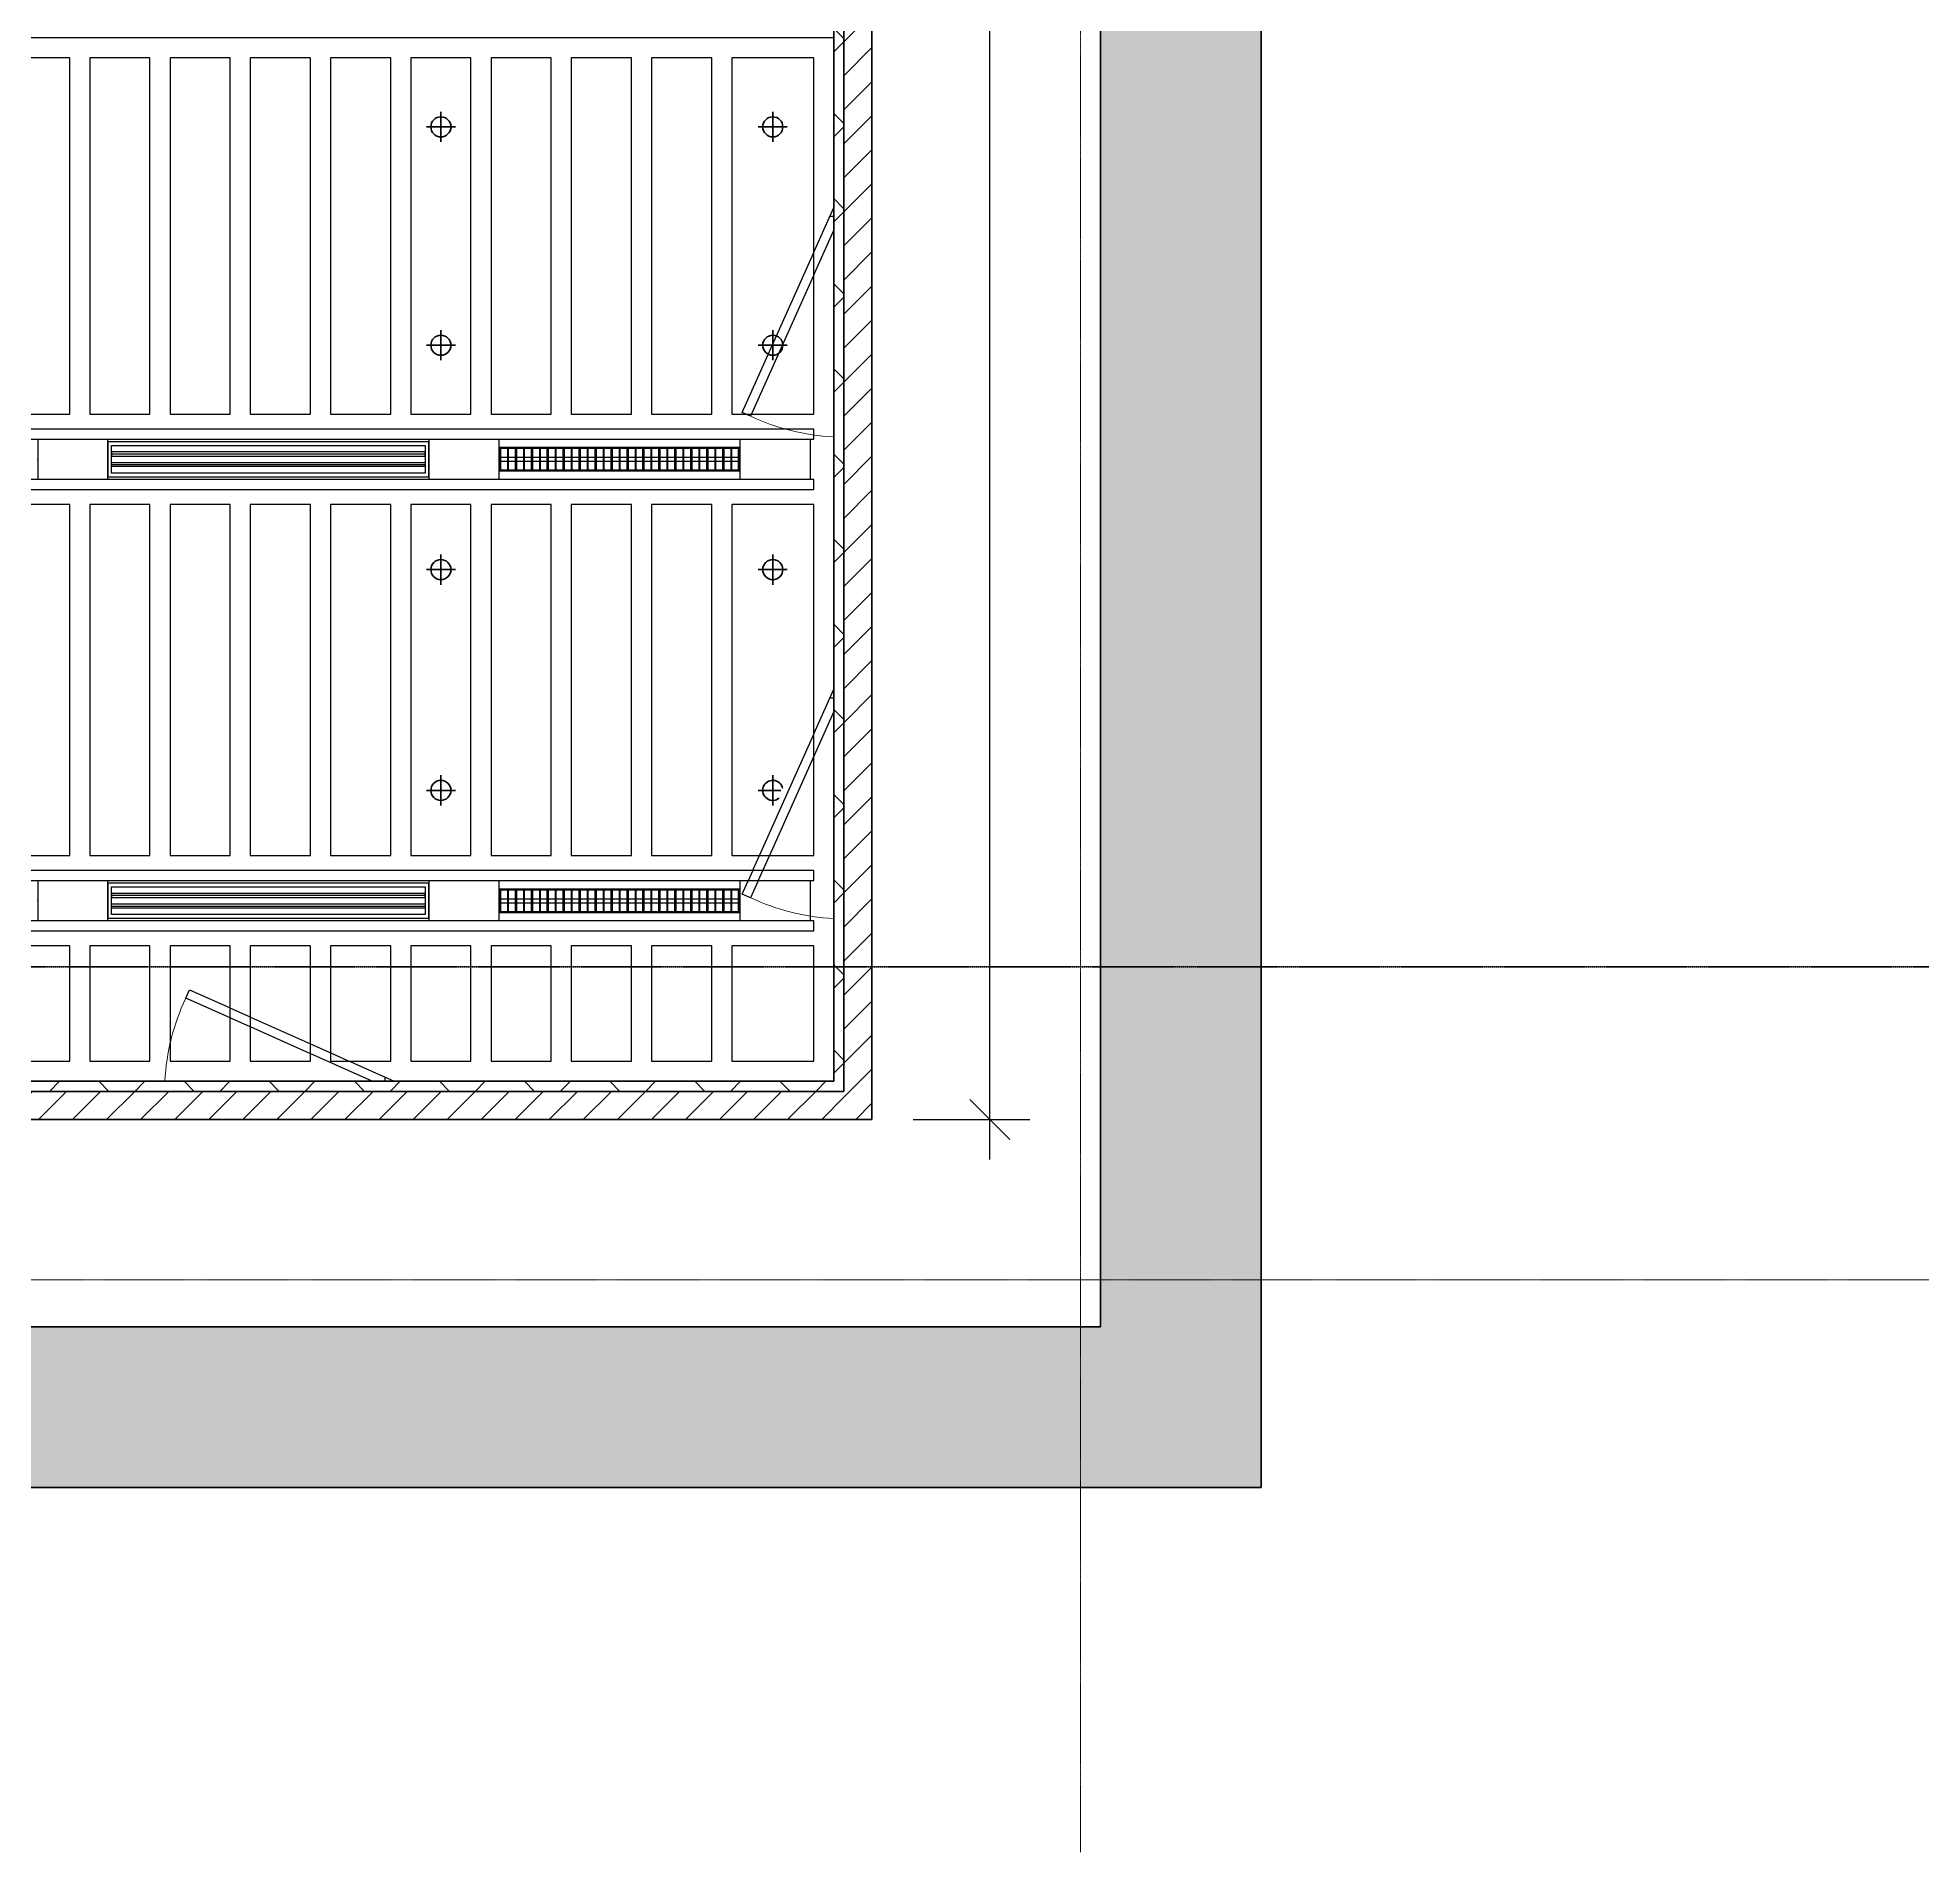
# Model space of a CAD drawing. Header units: millimetres. Extents: x -678720 to -601931, y -306 to 39239.
# Drawn here: x -629815 to -620422, y 727 to 9770 of the extents above; entities that cross this region are included whole.
import ezdxf
from ezdxf.enums import TextEntityAlignment as Align
from ezdxf.xclip import XClip

# ---------------------------------------------------------------- set-up
doc = ezdxf.new("R2010")
doc.units = ezdxf.units.MM
doc.header["$XCLIPFRAME"] = 0
doc.linetypes.add('DPA_Grid _ Level 100', pattern=[10, 5.5, -1.6, 1.3, -1.6])
for name, color, linetype in [('000 - WIPEOUT', 250, 'Continuous'), ('001 - ASCESSORIES', 251, 'Continuous'), ('A04_TUBE SERIES', 2, 'Continuous'), ('A11_ALU.SOLID SHEET', 2, 'Continuous')]:
    doc.layers.add(name, color=color, linetype=linetype)
for name, color, linetype, lineweight in [('008 - LIGHTING', 1, 'Continuous', 9), ('A-ANNO-DIMS', 1, 'Continuous', 9), ('A-DETL-GENF', 2, 'Continuous', 35), ('A-DOOR', 3, 'Continuous', 25), ('A-DOOR-E', 2, 'Continuous', 25), ('A-DOOR-OPNG', 2, 'Continuous', 9), ('A-WALL', 5, 'Continuous', 35), ('A-WALL-FNSH', 2, 'Continuous', 35), ('A-WALL-PATT', 1, 'Continuous', 35), ('E-LITE-EQPM', 2, 'Continuous', 35), ('G-ANNO-SECL', 3, 'Continuous', 9), ('S-GRID', 251, 'Continuous', 9), ('WALL-E', 2, 'Continuous', 35)]:
    doc.layers.add(name, color=color, linetype=linetype, lineweight=lineweight)
doc.styles.add('Arial_2', font='arial.ttf', dxfattribs={"height": 300})
doc.dimstyles.new('DPA-DIM-3_0_T-T_1', dxfattribs={"dimscale": 304.8, "dimtxt": 306.07782, "dimasz": 0.656168, "dimexe": 0.656168, "dimexo": 0.0625, "dimgap": 0.164042, "dimtad": 1, "dimdec": 0, "dimzin": 0, "dimdsep": 46, "dimtxsty": 'Arial_2', "dimblk1": 'OBLIQUE', "dimblk2": 'OBLIQUE', "dimsah": 1, "dimcen": 0.09, "dimdle": 0.656168, "dimadec": 8, "dimazin": 0, "dimtfac": 1, "dimtdec": 4, "dimtix": 1, "dimtmove": 0, "dimatfit": 3, "dimfxl": 1.312336, "dimfxlon": 1, "dimtvp": 1, "dimtolj": 1, "dimtzin": 0, "dimarcsym": 2})
pattern_1 = [(50, (0, 0), (728.7365, -63.7558), [76.2, -838.2]), (355, (0, 0), (-140.9716, 764.2276), [60.96, -670.56]), (100.451, (60.7, -5.3), (587.77, 700.46675), [64.76, -712.36]), (46.184, (0, 203.2), (1084.3162, -168.171), [114.3, -1257.3]), (96.636, (90.4, 189.2), (949.6099, 989.7098), [97.14, -1068.54]), (351.184, (0, 203.2), (949.6206, 989.7012), [91.44, -1005.84]), (21, (101.6, 152.4), (606.45787, -409.06057), [76.2, -838.2]), (326, (101.6, 152.4), (247.2083, 736.7529), [60.96, -670.56]), (71.451, (152.14, 118.3), (853.66825, 327.6855), [64.76, -712.36]), (37.5, (0, 0), (12.35469, 338.22012), [33.528, -628.904, 33.528, -647.192, -673.1]), (37.5, (0, 0), (12.35469, 338.22012), [-1343.152, 33.528, -639.572]), (7.5, (0, 0), (267.27887, 400.72213), [33.528, -354.584, 33.528, -613.664, -256.54]), (7.5, (0, 0), (267.27887, 400.72213), [-1035.304, 33.528, -223.012]), (327.5, (-226.57, 0), (542.36333, -22.91534), [33.528, -220.472, 33.528, -758.952, -1051.56]), (327.5, (-226.57, 0), (542.36333, -22.91534), [-1046.48, 33.528, -1018.032]), (317.5, (-328.17, 0), (592.51696, 101.7071), [33.528, -296.672, 33.528, -492.76, -746.76]), (317.5, (-328.17, 0), (592.51696, 101.7071), [-856.488, 33.528, -713.232])]
pattern_2 = [(45, (0, 0), (-84.852814, 84.852814), [])]
pattern_3 = [(45, (0, 0), (-212.13203, 212.13203), []), (135, (0, 0), (-212.13203, -212.13203), [])]

# ---------------------------------------------------------------- blocks, each defined once
blk = doc.blocks.new('DPA_AC-SG-PI - A1_1200x1300 mm-9434749-4234-01 ENLARGED MULTI-PURPOSE LEVEL - REFLECTED CEILING PLAN - SHEET 5')
at = {"layer": 'A-DOOR'}
blk.add_line((-500, -25), (-500, -45), dxfattribs=at)
at = {"layer": 'A-DOOR-E'}
for p, q in [((476.5, -480.9), (-544, -25)), ((-433.7, -25), (494.9, -439.9)), ((494.9, -439.9), (476.5, -480.9))]:
    blk.add_line(p, q, dxfattribs=at)
at = {"layer": 'A-DOOR-OPNG'}
blk.add_arc((-500, 30.2), 1100, 334.74419, 357.11904, dxfattribs=at)
blk = doc.blocks.new('LGF_DL_SAA_LowPower_DL1a - LGF_DL_SAA_LowPower_DL1a-8832329-4130-01 MULTI-PURPOSE LEVEL - REFLECTED CEILING PLAN')
at = {"layer": 'A-DETL-GENF'}
for p, q in [((72.5, 0), (-72.5, 0)), ((0, 75), (0, -75))]:
    blk.add_line(p, q, dxfattribs=at)
blk.add_circle((0, 0), 50, dxfattribs=at)
blk = doc.blocks.new('LGF_DL_SAA_LowPower_DL1a - LGF_DL_SAA_LowPower_DL1a-V69-4130-01 MULTI-PURPOSE LEVEL - REFLECTED CEILING PLAN')
at = {"layer": 'A-DETL-GENF'}
for p, q in [((40.8, 0), (-72.5, 0)), ((0, 75), (0, -75))]:
    blk.add_line(p, q, dxfattribs=at)
blk.add_arc((0, 0), 50, 49.56625, 348.18181, dxfattribs=at)
blk = doc.blocks.new('C-1-PP19-AR-4130-01-B_20250829-225100_EXLIGHT')
at = {"layer": 'E-LITE-EQPM', "extrusion": (0, 0, -1), "rotation": 180}
for name, p in [('LGF_DL_SAA_LowPower_DL1a - LGF_DL_SAA_LowPower_DL1a-8832329-4130-01 MULTI-PURPOSE LEVEL - REFLECTED CEILING PLAN', (-116877, 5746.7)), ('LGF_DL_SAA_LowPower_DL1a - LGF_DL_SAA_LowPower_DL1a-8832329-4130-01 MULTI-PURPOSE LEVEL - REFLECTED CEILING PLAN', (-118531, 5746.7)), ('LGF_DL_SAA_LowPower_DL1a - LGF_DL_SAA_LowPower_DL1a-8832329-4130-01 MULTI-PURPOSE LEVEL - REFLECTED CEILING PLAN', (-116877, 4658.3)), ('LGF_DL_SAA_LowPower_DL1a - LGF_DL_SAA_LowPower_DL1a-8832329-4130-01 MULTI-PURPOSE LEVEL - REFLECTED CEILING PLAN', (-118531, 4658.3)), ('LGF_DL_SAA_LowPower_DL1a - LGF_DL_SAA_LowPower_DL1a-8832329-4130-01 MULTI-PURPOSE LEVEL - REFLECTED CEILING PLAN', (-116877, 3540)), ('LGF_DL_SAA_LowPower_DL1a - LGF_DL_SAA_LowPower_DL1a-8832329-4130-01 MULTI-PURPOSE LEVEL - REFLECTED CEILING PLAN', (-118531, 3540)), ('LGF_DL_SAA_LowPower_DL1a - LGF_DL_SAA_LowPower_DL1a-8832329-4130-01 MULTI-PURPOSE LEVEL - REFLECTED CEILING PLAN', (-116877, 2440)), ('LGF_DL_SAA_LowPower_DL1a - LGF_DL_SAA_LowPower_DL1a-V69-4130-01 MULTI-PURPOSE LEVEL - REFLECTED CEILING PLAN', (-118531, 2440))]:
    blk.add_blockref(name, p, dxfattribs=at)
blk = doc.blocks.new('*U697')
at = {"layer": '001 - ASCESSORIES', "color": 0, "linetype": 'ByBlock'}
blk.add_lwpolyline([(800, 87.5), (-800, 87.5), (-800, -87.5), (800, -87.5)], close=True, dxfattribs=at)
at = {"layer": '001 - ASCESSORIES', "linetype": 'ByBlock'}
for points in [[(-781.5, 69), (781.5, 69), (781.5, -69), (-781.5, -69)], [(781.5, 36.3), (-781.5, 36.3), (-781.5, 16.3), (781.5, 16.3)], [(-781.5, -16.3), (781.5, -16.3), (781.5, -36.3), (-781.5, -36.3)]]:
    blk.add_lwpolyline(points, close=True, dxfattribs=at)
for points in [[(781.5, 26.3), (-781.5, 26.3)], [(-781.5, -26.3), (781.5, -26.3)]]:
    blk.add_lwpolyline(points, dxfattribs=at)
blk = doc.blocks.new('*U705')
blk.add_wipeout([(-25, 0), (25, 0), (25, 12916), (-25, 12916)]).dxf.layer = '000 - WIPEOUT'
at = {"layer": 'A04_TUBE SERIES', "color": 0}
blk.add_lwpolyline([(-25, 0), (25, 0), (25, 12916), (-25, 12916)], close=True, dxfattribs=at)
at = {"layer": 'Defpoints', "color": 250, "flags": 1}
blk.add_attdef('EXTR.OVL-LENGTH_', (-33.1, -9), '', height=5, dxfattribs=at)
blk = doc.blocks.new('*U715')
blk.add_point((0, 0))
at = {"layer": 'Defpoints', "color": 250}
blk.add_text('AL.SHEET-HAT-TYPE-C', height=7, rotation=270, dxfattribs=at).set_placement((15, 0), align=Align.BOTTOM_CENTER)
blk.add_wipeout([(0, -100), (352, -100), (352, 100), (0, 100)]).dxf.layer = '000 - WIPEOUT'
at = {"layer": 'A11_ALU.SOLID SHEET', "color": 0}
blk.add_lwpolyline([(0, -100), (352, -100), (352, 100), (0, 100)], close=True, dxfattribs=at)
blk = doc.blocks.new('*U695')
at = {"color": 1}
blk.add_wipeout([(600, -60), (-600, -60), (-600, 60), (600, 60)], dxfattribs=at).dxf.layer = '000 - WIPEOUT'
at = {"layer": '001 - ASCESSORIES', "color": 0}
blk.add_lwpolyline([(600, -60), (-600, -60), (-600, 60), (600, 60)], close=True, dxfattribs=at)
at = {"layer": '001 - ASCESSORIES'}
for points in [[(-593.5, -55), (-598.5, -55), (-598.5, 55), (-593.5, 55)], [(595, -55), (-595, -55), (-595, 55), (595, 55)], [(-558.8, -55), (-553.8, -55), (-553.8, 55), (-558.8, 55)], [(-514, -55), (-519, -55), (-519, 55), (-514, 55)], [(-479.3, -55), (-474.3, -55), (-474.3, 55), (-479.3, 55)], [(-434.6, -55), (-439.6, -55), (-439.6, 55), (-434.6, 55)], [(-399.8, -55), (-394.8, -55), (-394.8, 55), (-399.8, 55)], [(-355.1, -55), (-360.1, -55), (-360.1, 55), (-355.1, 55)], [(-320.4, -55), (-315.4, -55), (-315.4, 55), (-320.4, 55)], [(-275.6, -55), (-280.6, -55), (-280.6, 55), (-275.6, 55)], [(-240.9, -55), (-235.9, -55), (-235.9, 55), (-240.9, 55)], [(-196.2, -55), (-201.2, -55), (-201.2, 55), (-196.2, 55)], [(-161.4, -55), (-156.4, -55), (-156.4, 55), (-161.4, 55)], [(-116.7, -55), (-121.7, -55), (-121.7, 55), (-116.7, 55)], [(-82, -55), (-77, -55), (-77, 55), (-82, 55)], [(-37.2, -55), (-42.2, -55), (-42.2, 55), (-37.2, 55)], [(-2.5, -55), (2.5, -55), (2.5, 55), (-2.5, 55)], [(42.2, -55), (37.2, -55), (37.2, 55), (42.2, 55)], [(77, -55), (82, -55), (82, 55), (77, 55)], [(121.7, -55), (116.7, -55), (116.7, 55), (121.7, 55)], [(156.4, -55), (161.4, -55), (161.4, 55), (156.4, 55)], [(201.2, -55), (196.2, -55), (196.2, 55), (201.2, 55)], [(235.9, -55), (240.9, -55), (240.9, 55), (235.9, 55)], [(280.6, -55), (275.6, -55), (275.6, 55), (280.6, 55)], [(315.4, -55), (320.4, -55), (320.4, 55), (315.4, 55)], [(360.1, -55), (355.1, -55), (355.1, 55), (360.1, 55)], [(394.8, -55), (399.8, -55), (399.8, 55), (394.8, 55)], [(439.6, -55), (434.6, -55), (434.6, 55), (439.6, 55)], [(474.3, -55), (479.3, -55), (479.3, 55), (474.3, 55)], [(519, -55), (514, -55), (514, 55), (519, 55)], [(553.8, -55), (558.8, -55), (558.8, 55), (553.8, 55)], [(598.5, -55), (593.5, -55), (593.5, 55), (598.5, 55)]]:
    blk.add_lwpolyline(points, close=True, dxfattribs=at)
for points in [[(-593.5, 10), (-558.8, 10)], [(-553.8, 10), (-519, 10)], [(-514, 10), (-479.3, 10)], [(-474.3, 10), (-439.6, 10)], [(-434.6, 10), (-399.8, 10)], [(-394.8, 10), (-360.1, 10)], [(-355.1, 10), (-320.4, 10)], [(-315.4, 10), (-280.6, 10)], [(-275.6, 10), (-240.9, 10)], [(-235.9, 10), (-201.2, 10)], [(-196.2, 10), (-161.4, 10)], [(-156.4, 10), (-121.7, 10)], [(-116.7, 10), (-82, 10)], [(-77, 10), (-42.2, 10)], [(-37.2, 10), (-2.5, 10)], [(2.5, 10), (37.2, 10)], [(42.2, 10), (77, 10)], [(82, 10), (116.7, 10)], [(121.7, 10), (156.4, 10)], [(161.4, 10), (196.2, 10)], [(201.2, 10), (235.9, 10)], [(240.9, 10), (275.6, 10)], [(280.6, 10), (315.4, 10)], [(320.4, 10), (355.1, 10)], [(360.1, 10), (394.8, 10)], [(399.8, 10), (434.6, 10)], [(439.6, 10), (474.3, 10)], [(479.3, 10), (514, 10)], [(519, 10), (553.8, 10)], [(558.8, 10), (593.5, 10)], [(-593.5, -10), (-558.8, -10)], [(-553.8, -10), (-519, -10)], [(-514, -10), (-479.3, -10)], [(-474.3, -10), (-439.6, -10)], [(-434.6, -10), (-399.8, -10)], [(-394.8, -10), (-360.1, -10)], [(-355.1, -10), (-320.4, -10)], [(-315.4, -10), (-280.6, -10)], [(-275.6, -10), (-240.9, -10)], [(-235.9, -10), (-201.2, -10)], [(-196.2, -10), (-161.4, -10)], [(-156.4, -10), (-121.7, -10)], [(-116.7, -10), (-82, -10)], [(-77, -10), (-42.2, -10)], [(-37.2, -10), (-2.5, -10)], [(2.5, -10), (37.2, -10)], [(42.2, -10), (77, -10)], [(82, -10), (116.7, -10)], [(121.7, -10), (156.4, -10)], [(161.4, -10), (196.2, -10)], [(201.2, -10), (235.9, -10)], [(240.9, -10), (275.6, -10)], [(280.6, -10), (315.4, -10)], [(320.4, -10), (355.1, -10)], [(360.1, -10), (394.8, -10)], [(399.8, -10), (434.6, -10)], [(439.6, -10), (474.3, -10)], [(479.3, -10), (514, -10)], [(519, -10), (553.8, -10)], [(558.8, -10), (593.5, -10)]]:
    blk.add_lwpolyline(points, dxfattribs=at)
blk = doc.blocks.new('*U696')
blk.add_point((0, 0))
at = {"layer": 'Defpoints', "color": 250}
blk.add_text('AL.SHEET-HAT-TYPE-C', height=7, rotation=270, dxfattribs=at).set_placement((15, 0), align=Align.BOTTOM_CENTER)
blk.add_wipeout([(0, -100), (350, -100), (350, 100), (0, 100)]).dxf.layer = '000 - WIPEOUT'
at = {"layer": 'A11_ALU.SOLID SHEET', "color": 0}
blk.add_lwpolyline([(0, -100), (350, -100), (350, 100), (0, 100)], close=True, dxfattribs=at)
blk = doc.blocks.new('*U717')
blk.add_wipeout([(-25, 0), (25, 0), (25, 12916), (-25, 12916)]).dxf.layer = '000 - WIPEOUT'
at = {"layer": 'A04_TUBE SERIES', "color": 0}
blk.add_lwpolyline([(-25, 0), (25, 0), (25, 12916), (-25, 12916)], close=True, dxfattribs=at)
at = {"layer": 'Defpoints', "color": 250, "flags": 1}
blk.add_attdef('EXTR.OVL-LENGTH_', (-33.1, -9), '', height=5, dxfattribs=at)
blk = doc.blocks.new('*U836')
at = {"color": 3}
for points in [[(-875, 5950), (875, 5950), (875, 5650), (-875, 5650)], [(-875, 5550), (875, 5550), (875, 5250), (-875, 5250)], [(-875, 5150), (875, 5150), (875, 4850), (-875, 4850)], [(-875, 4750), (875, 4750), (875, 4450), (-875, 4450)], [(-875, 4350), (875, 4350), (875, 4050), (-875, 4050)], [(-875, 3950), (875, 3950), (875, 3650), (-875, 3650)], [(-875, 3550), (875, 3550), (875, 3250), (-875, 3250)], [(-875, 3150), (875, 3150), (875, 2850), (-875, 2850)], [(-875, 2750), (875, 2750), (875, 2450), (-875, 2450)], [(-875, 2350), (875, 2350), (875, 2050), (-875, 2050)], [(-875, 1950), (875, 1950), (875, 1650), (-875, 1650)], [(-875, 1550), (875, 1550), (875, 1250), (-875, 1250)], [(-875, 1150), (875, 1150), (875, 850), (-875, 850)], [(-875, 750), (875, 750), (875, 450), (-875, 450)], [(-875, 350), (875, 350), (875, 50), (-875, 50)], [(-875, -50), (875, -50), (875, -350), (-875, -350)], [(-875, -450), (875, -450), (875, -750), (-875, -750)], [(-875, -850), (875, -850), (875, -1150), (-875, -1150)], [(-875, -1250), (875, -1250), (875, -1550), (-875, -1550)], [(-875, -1650), (875, -1650), (875, -1950), (-875, -1950)], [(-875, -2050), (875, -2050), (875, -2350), (-875, -2350)], [(-875, -2450), (875, -2450), (875, -2750), (-875, -2750)], [(-875, -2850), (875, -2850), (875, -3150), (-875, -3150)], [(-875, -3250), (875, -3250), (875, -3550), (-875, -3550)], [(-875, -3650), (875, -3650), (875, -3950), (-875, -3950)], [(-875, -4050), (875, -4050), (875, -4350), (-875, -4350)], [(-875, -4450), (875, -4450), (875, -4750), (-875, -4750)], [(-875, -4850), (875, -4850), (875, -5150), (-875, -5150)], [(-875, -5250), (875, -5250), (875, -5550), (-875, -5550)], [(-875, -5650), (875, -5650), (875, -5950), (-875, -5950)]]:
    blk.add_wipeout(points, dxfattribs=at).dxf.layer = '000 - WIPEOUT'
at = {"layer": 'A11_ALU.SOLID SHEET', "color": 0, "linetype": 'ByBlock'}
for points in [[(-875, 5650), (875, 5650), (875, 5950), (-875, 5950)], [(-875, 5250), (875, 5250), (875, 5550), (-875, 5550)], [(-875, 4850), (875, 4850), (875, 5150), (-875, 5150)], [(-875, 4450), (875, 4450), (875, 4750), (-875, 4750)], [(-875, 4050), (875, 4050), (875, 4350), (-875, 4350)], [(-875, 3650), (875, 3650), (875, 3950), (-875, 3950)], [(-875, 3250), (875, 3250), (875, 3550), (-875, 3550)], [(-875, 2850), (875, 2850), (875, 3150), (-875, 3150)], [(-875, 2450), (875, 2450), (875, 2750), (-875, 2750)], [(-875, 2050), (875, 2050), (875, 2350), (-875, 2350)], [(-875, 1650), (875, 1650), (875, 1950), (-875, 1950)], [(-875, 1250), (875, 1250), (875, 1550), (-875, 1550)], [(-875, 850), (875, 850), (875, 1150), (-875, 1150)], [(-875, 450), (875, 450), (875, 750), (-875, 750)], [(-875, 50), (875, 50), (875, 350), (-875, 350)], [(-875, -350), (875, -350), (875, -50), (-875, -50)], [(-875, -750), (875, -750), (875, -450), (-875, -450)], [(-875, -1150), (875, -1150), (875, -850), (-875, -850)], [(-875, -1550), (875, -1550), (875, -1250), (-875, -1250)], [(-875, -1950), (875, -1950), (875, -1650), (-875, -1650)], [(-875, -2350), (875, -2350), (875, -2050), (-875, -2050)], [(-875, -2750), (875, -2750), (875, -2450), (-875, -2450)], [(-875, -3150), (875, -3150), (875, -2850), (-875, -2850)], [(-875, -3550), (875, -3550), (875, -3250), (-875, -3250)], [(-875, -3950), (875, -3950), (875, -3650), (-875, -3650)], [(-875, -4350), (875, -4350), (875, -4050), (-875, -4050)], [(-875, -4750), (875, -4750), (875, -4450), (-875, -4450)], [(-875, -5150), (875, -5150), (875, -4850), (-875, -4850)], [(-875, -5550), (875, -5550), (875, -5250), (-875, -5250)], [(-875, -5950), (875, -5950), (875, -5650), (-875, -5650)]]:
    blk.add_lwpolyline(points, close=True, dxfattribs=at)
blk = doc.blocks.new('*U837')
at = {"color": 3}
for points in [[(-887.5, 2750), (887.5, 2750), (887.5, 2450), (-887.5, 2450)], [(-887.5, 2350), (887.5, 2350), (887.5, 2050), (-887.5, 2050)], [(-887.5, 1950), (887.5, 1950), (887.5, 1650), (-887.5, 1650)], [(-887.5, 1550), (887.5, 1550), (887.5, 1250), (-887.5, 1250)], [(-887.5, 1150), (887.5, 1150), (887.5, 850), (-887.5, 850)], [(-887.5, 750), (887.5, 750), (887.5, 450), (-887.5, 450)], [(-887.5, 350), (887.5, 350), (887.5, 50), (-887.5, 50)], [(-887.5, -50), (887.5, -50), (887.5, -350), (-887.5, -350)], [(-887.5, -450), (887.5, -450), (887.5, -750), (-887.5, -750)], [(-887.5, -850), (887.5, -850), (887.5, -1150), (-887.5, -1150)], [(-887.5, -1250), (887.5, -1250), (887.5, -1550), (-887.5, -1550)], [(-887.5, -1650), (887.5, -1650), (887.5, -1950), (-887.5, -1950)], [(-887.5, -2050), (887.5, -2050), (887.5, -2350), (-887.5, -2350)], [(-887.5, -2450), (887.5, -2450), (887.5, -2750), (-887.5, -2750)]]:
    blk.add_wipeout(points, dxfattribs=at).dxf.layer = '000 - WIPEOUT'
at = {"layer": 'A11_ALU.SOLID SHEET', "color": 0, "linetype": 'ByBlock'}
for points in [[(-887.5, 2450), (887.5, 2450), (887.5, 2750), (-887.5, 2750)], [(-887.5, 2050), (887.5, 2050), (887.5, 2350), (-887.5, 2350)], [(-887.5, 1650), (887.5, 1650), (887.5, 1950), (-887.5, 1950)], [(-887.5, 1250), (887.5, 1250), (887.5, 1550), (-887.5, 1550)], [(-887.5, 850), (887.5, 850), (887.5, 1150), (-887.5, 1150)], [(-887.5, 450), (887.5, 450), (887.5, 750), (-887.5, 750)], [(-887.5, 50), (887.5, 50), (887.5, 350), (-887.5, 350)], [(-887.5, -350), (887.5, -350), (887.5, -50), (-887.5, -50)], [(-887.5, -750), (887.5, -750), (887.5, -450), (-887.5, -450)], [(-887.5, -1150), (887.5, -1150), (887.5, -850), (-887.5, -850)], [(-887.5, -1550), (887.5, -1550), (887.5, -1250), (-887.5, -1250)], [(-887.5, -1950), (887.5, -1950), (887.5, -1650), (-887.5, -1650)], [(-887.5, -2350), (887.5, -2350), (887.5, -2050), (-887.5, -2050)], [(-887.5, -2750), (887.5, -2750), (887.5, -2450), (-887.5, -2450)]]:
    blk.add_lwpolyline(points, close=True, dxfattribs=at)
blk = doc.blocks.new('*U838')
at = {"color": 3}
for points in [[(-287.5, 5950), (287.5, 5950), (287.5, 5650), (-287.5, 5650)], [(-287.5, 5550), (287.5, 5550), (287.5, 5250), (-287.5, 5250)], [(-287.5, 5150), (287.5, 5150), (287.5, 4850), (-287.5, 4850)], [(-287.5, 4750), (287.5, 4750), (287.5, 4450), (-287.5, 4450)], [(-287.5, 4350), (287.5, 4350), (287.5, 4050), (-287.5, 4050)], [(-287.5, 3950), (287.5, 3950), (287.5, 3650), (-287.5, 3650)], [(-287.5, 3550), (287.5, 3550), (287.5, 3250), (-287.5, 3250)], [(-287.5, 3150), (287.5, 3150), (287.5, 2850), (-287.5, 2850)], [(-287.5, 2750), (287.5, 2750), (287.5, 2450), (-287.5, 2450)], [(-287.5, 2350), (287.5, 2350), (287.5, 2050), (-287.5, 2050)], [(-287.5, 1950), (287.5, 1950), (287.5, 1650), (-287.5, 1650)], [(-287.5, 1550), (287.5, 1550), (287.5, 1250), (-287.5, 1250)], [(-287.5, 1150), (287.5, 1150), (287.5, 850), (-287.5, 850)], [(-287.5, 750), (287.5, 750), (287.5, 450), (-287.5, 450)], [(-287.5, 350), (287.5, 350), (287.5, 50), (-287.5, 50)], [(-287.5, -50), (287.5, -50), (287.5, -350), (-287.5, -350)], [(-287.5, -450), (287.5, -450), (287.5, -750), (-287.5, -750)], [(-287.5, -850), (287.5, -850), (287.5, -1150), (-287.5, -1150)], [(-287.5, -1250), (287.5, -1250), (287.5, -1550), (-287.5, -1550)], [(-287.5, -1650), (287.5, -1650), (287.5, -1950), (-287.5, -1950)], [(-287.5, -2050), (287.5, -2050), (287.5, -2350), (-287.5, -2350)], [(-287.5, -2450), (287.5, -2450), (287.5, -2750), (-287.5, -2750)], [(-287.5, -2850), (287.5, -2850), (287.5, -3150), (-287.5, -3150)], [(-287.5, -3250), (287.5, -3250), (287.5, -3550), (-287.5, -3550)], [(-287.5, -3650), (287.5, -3650), (287.5, -3950), (-287.5, -3950)], [(-287.5, -4050), (287.5, -4050), (287.5, -4350), (-287.5, -4350)], [(-287.5, -4450), (287.5, -4450), (287.5, -4750), (-287.5, -4750)], [(-287.5, -4850), (287.5, -4850), (287.5, -5150), (-287.5, -5150)], [(-287.5, -5250), (287.5, -5250), (287.5, -5550), (-287.5, -5550)], [(-287.5, -5650), (287.5, -5650), (287.5, -5950), (-287.5, -5950)]]:
    blk.add_wipeout(points, dxfattribs=at).dxf.layer = '000 - WIPEOUT'
at = {"layer": 'A11_ALU.SOLID SHEET', "color": 0, "linetype": 'ByBlock'}
for points in [[(-287.5, 5650), (287.5, 5650), (287.5, 5950), (-287.5, 5950)], [(-287.5, 5250), (287.5, 5250), (287.5, 5550), (-287.5, 5550)], [(-287.5, 4850), (287.5, 4850), (287.5, 5150), (-287.5, 5150)], [(-287.5, 4450), (287.5, 4450), (287.5, 4750), (-287.5, 4750)], [(-287.5, 4050), (287.5, 4050), (287.5, 4350), (-287.5, 4350)], [(-287.5, 3650), (287.5, 3650), (287.5, 3950), (-287.5, 3950)], [(-287.5, 3250), (287.5, 3250), (287.5, 3550), (-287.5, 3550)], [(-287.5, 2850), (287.5, 2850), (287.5, 3150), (-287.5, 3150)], [(-287.5, 2450), (287.5, 2450), (287.5, 2750), (-287.5, 2750)], [(-287.5, 2050), (287.5, 2050), (287.5, 2350), (-287.5, 2350)], [(-287.5, 1650), (287.5, 1650), (287.5, 1950), (-287.5, 1950)], [(-287.5, 1250), (287.5, 1250), (287.5, 1550), (-287.5, 1550)], [(-287.5, 850), (287.5, 850), (287.5, 1150), (-287.5, 1150)], [(-287.5, 450), (287.5, 450), (287.5, 750), (-287.5, 750)], [(-287.5, 50), (287.5, 50), (287.5, 350), (-287.5, 350)], [(-287.5, -350), (287.5, -350), (287.5, -50), (-287.5, -50)], [(-287.5, -750), (287.5, -750), (287.5, -450), (-287.5, -450)], [(-287.5, -1150), (287.5, -1150), (287.5, -850), (-287.5, -850)], [(-287.5, -1550), (287.5, -1550), (287.5, -1250), (-287.5, -1250)], [(-287.5, -1950), (287.5, -1950), (287.5, -1650), (-287.5, -1650)], [(-287.5, -2350), (287.5, -2350), (287.5, -2050), (-287.5, -2050)], [(-287.5, -2750), (287.5, -2750), (287.5, -2450), (-287.5, -2450)], [(-287.5, -3150), (287.5, -3150), (287.5, -2850), (-287.5, -2850)], [(-287.5, -3550), (287.5, -3550), (287.5, -3250), (-287.5, -3250)], [(-287.5, -3950), (287.5, -3950), (287.5, -3650), (-287.5, -3650)], [(-287.5, -4350), (287.5, -4350), (287.5, -4050), (-287.5, -4050)], [(-287.5, -4750), (287.5, -4750), (287.5, -4450), (-287.5, -4450)], [(-287.5, -5150), (287.5, -5150), (287.5, -4850), (-287.5, -4850)], [(-287.5, -5550), (287.5, -5550), (287.5, -5250), (-287.5, -5250)], [(-287.5, -5950), (287.5, -5950), (287.5, -5650), (-287.5, -5650)]]:
    blk.add_lwpolyline(points, close=True, dxfattribs=at)
blk = doc.blocks.new('*U842')
at = {"layer": 'Defpoints'}
blk.add_point((0, 0), dxfattribs=at)
blk.add_wipeout([(887.5, 250), (887.5, 658), (-887.5, 658), (-887.5, 250)]).dxf.layer = '000 - WIPEOUT'
at = {"layer": 'A11_ALU.SOLID SHEET', "color": 0}
blk.add_lwpolyline([(887.5, 250), (887.5, 658), (-887.5, 658), (-887.5, 250)], close=True, dxfattribs=at)
at = {"layer": 'Defpoints'}
blk.add_point((0, 400), dxfattribs=at)
blk = doc.blocks.new('*U843')
at = {"layer": 'Defpoints'}
blk.add_point((0, 0), dxfattribs=at)
blk.add_wipeout([(875, 250), (875, 658), (-875, 658), (-875, 250)]).dxf.layer = '000 - WIPEOUT'
at = {"layer": 'A11_ALU.SOLID SHEET', "color": 0}
blk.add_lwpolyline([(875, 250), (875, 658), (-875, 658), (-875, 250)], close=True, dxfattribs=at)
at = {"layer": 'Defpoints'}
blk.add_point((0, 400), dxfattribs=at)
blk = doc.blocks.new('*U844')
at = {"layer": 'Defpoints'}
blk.add_point((0, 0), dxfattribs=at)
blk.add_wipeout([(287.5, 250), (287.5, 658), (-287.5, 658), (-287.5, 250)]).dxf.layer = '000 - WIPEOUT'
at = {"layer": 'A11_ALU.SOLID SHEET', "color": 0}
blk.add_lwpolyline([(287.5, 250), (287.5, 658), (-287.5, 658), (-287.5, 250)], close=True, dxfattribs=at)
at = {"layer": 'Defpoints'}
blk.add_point((0, 400), dxfattribs=at)
blk = doc.blocks.new('*U964')
blk.add_lwpolyline([(112175, 990), (118835, 990), (118835, 6191), (112175, 6191), (112175, 4990), (105719, 4990), (105719, 990)], close=True)
at = {"layer": 'A11_ALU.SOLID SHEET', "color": 0, "linetype": 'ByBlock', "rotation": 90}
for name, p in [('*U837', (115477, 5202.5)), ('*U836', (112277, 2990)), ('*U838', (112277, 1377.5))]:
    blk.add_blockref(name, p, dxfattribs=at)
at = {"layer": 'A11_ALU.SOLID SHEET', "color": 1}
for name, p in [('*U696', (114867.5, 4090)), ('*U715', (118367.5, 4090)), ('*U696', (114867.5, 1890)), ('*U715', (118367.5, 1890))]:
    blk.add_blockref(name, p, dxfattribs=at)
at = {"layer": '008 - LIGHTING'}
for p in [(117767.5, 4090), (117767.5, 1890)]:
    blk.add_blockref('*U695', p, dxfattribs=at)
at = {"layer": 'A11_ALU.SOLID SHEET', "color": 0, "linetype": 'ByBlock', "rotation": 270}
for name, p in [('*U842', (118077, 5202.5)), ('*U843', (118077, 2990)), ('*U844', (118077, 1377.5))]:
    blk.add_blockref(name, p, dxfattribs=at)
at = {"layer": 'A11_ALU.SOLID SHEET', "color": 1}
for p in [(116817.5, 4090), (116817.5, 1890)]:
    blk.add_blockref('*U696', p, dxfattribs=at)
at = {"layer": '008 - LIGHTING'}
for p in [(116017.5, 4090), (116017.5, 1890)]:
    blk.add_blockref('*U697', p, dxfattribs=at)
at = {"layer": 'A04_TUBE SERIES', "color": 0, "linetype": 'ByBlock', "rotation": 270}
for name, p in [('*U717', (105819, 4215)), ('*U705', (105819, 3965)), ('*U705', (105819, 2015)), ('*U705', (105819, 1765))]:
    blk.add_blockref(name, p, dxfattribs=at)
blk = doc.blocks.new('_Oblique')
at = {"color": 0, "linetype": 'ByBlock', "lineweight": -2}
blk.add_line((-0.5, -0.5), (0.5, 0.5), dxfattribs=at)
blk = doc.blocks.new('*D1617')
at = {"layer": 'A-ANNO-DIMS', "color": 0, "lineweight": -2, "transparency": 16777216}
for p, q in [((7947.3, -5100), (7947.3, 14475.8)), ((7566.3, 14275.8), (8147.3, 14275.8)), ((7566.3, -4900), (8147.3, -4900))]:
    blk.add_line(p, q, dxfattribs=at)
at = {"layer": 'Defpoints', "color": 0, "transparency": 16777216}
for p in [(7547.3, 14275.8), (7947.3, 14275.8), (7547.3, -4900)]:
    blk.add_point(p, dxfattribs=at)
at = {"layer": 'A-ANNO-DIMS', "color": 0, "lineweight": -2, "transparency": 16777216, "xscale": 200, "yscale": 200, "zscale": 200}
for p, rotation in [((7947.3, 14275.8), 90), ((7947.3, -4900), 270)]:
    blk.add_blockref('_Oblique', p, dxfattribs=dict(at, rotation=rotation))
at = {"layer": 'A-ANNO-DIMS', "color": 0, "transparency": 16777216, "insert": (7744.1, 4687.9), "char_height": 300, "width": 1384.414, "attachment_point": 5, "rotation": 90, "style": 'Arial_2'}
blk.add_mtext('\\A1;19176', dxfattribs=at)
blk = doc.blocks.new('*U1546')
at = {"layer": 'S-GRID', "linetype": 'DPA_Grid _ Level 100'}
blk.add_line((8400, -8552.3), (8400, 29060.4), dxfattribs=at)
at = {"layer": 'A-ANNO-DIMS'}
dim = blk.add_linear_dim(base=(7947.3, 14275.8), p1=(7547.3, -4900), p2=(7547.3, 14275.8), angle=90, dimstyle='DPA-DIM-3_0_T-T_1', override={"dimpost": '<>', "dimfxl": 19175.775729}, dxfattribs=at)
dim.commit()
dim.dimension.update_dxf_attribs({"geometry": '*D1617', "text_midpoint": (7744.1, 4687.9)})

msp = doc.modelspace()

# ---------------------------------------------------------------- hatches: boundary and pattern name
at = {"layer": 'A-WALL-PATT', "lineweight": 9}
h = msp.add_hatch(dxfattribs=at)
h.set_pattern_fill('FP_1', color=256, style=0, pattern_type=2)
h.set_pattern_definition(pattern_1)
h.paths.add_polyline_path([(-624517.4, 2544.8), (-623717.4, 2544.8), (-623717.4, 36459), (-624517.4, 36459), (-624517.4, 3344.8)])
h = msp.add_hatch(dxfattribs=at)
h.set_pattern_fill('FP_2', color=256, style=0, pattern_type=2)
h.set_pattern_definition(pattern_2)
h.paths.add_polyline_path([(-625797.4, 4379), (-625657.4, 4379), (-625657.4, 10709), (-625797.4, 10709), (-625797.4, 4519)])

# ---------------------------------------------------------------- linework, layer by layer
at = {"layer": 'A-WALL', "color": 7, "lineweight": 70}
for p, q in [((-624517.4, 3344.8), (-624517.4, 36459)), ((-623717.4, 36459), (-623717.4, 2544.8)), ((-625797.4, 4569), (-625797.4, 10709)), ((-625797.4, 10709), (-625797.4, 4569)), ((-625657.4, 4379), (-625657.4, 10709)), ((-625797.4, 4569), (-625797.4, 4519)), ((-625797.4, 4379), (-625657.4, 4379)), ((-623717.4, 2544.8), (-624517.4, 2544.8))]:
    msp.add_line(p, q, dxfattribs=at)
at = {"layer": 'WALL-E'}
for p, q in [((-625657.4, 7779), (-625657.4, 8979)), ((-625657.4, 5379), (-625657.4, 6579))]:
    msp.add_line(p, q, dxfattribs=at)

# ---------------------------------------------------------------- block references
at = {"layer": 'A11_ALU.SOLID SHEET'}
ref = msp.add_blockref('*U964', (-744682.4, 3579), dxfattribs=at)
XClip(ref).set_block_clipping_path([(69798.6834257276, -3885.5002684942), (120965.0023936313, 33679.9972602262)])

# ---------------------------------------------------------------- next in the draw order: hatches: boundary and pattern name
at = {"layer": 'A-WALL-PATT', "lineweight": 9}
h = msp.add_hatch(dxfattribs=at)
h.set_pattern_fill('FP_3', color=256, style=0, pattern_type=2)
h.set_pattern_definition(pattern_3)
h.paths.add_polyline_path([(-625847.4, 4569), (-625797.4, 4569), (-625797.4, 10709), (-625847.4, 10709), (-625847.4, 5006.3)])
h = msp.add_hatch(dxfattribs=at)
h.set_pattern_fill('FP_2', color=256, style=0, pattern_type=2)
h.set_pattern_definition(pattern_2)
h.paths.add_polyline_path([(-644182.4, 4379), (-625797.4, 4379), (-625797.4, 4519), (-643139.1, 4519), (-643088.7, 4496.5), (-643085, 4498.7), (-643079.8, 4498.7), (-643073.7, 4494), (-643072.7, 4489.3), (-643007.4, 4460.2), (-643025.7, 4419.1), (-643249.4, 4519), (-646739.1, 4519), (-646688.7, 4496.5), (-646685, 4498.7), (-646679.8, 4498.7), (-646673.7, 4494), (-646672.7, 4489.3), (-646607.4, 4460.2), (-646625.7, 4419.1), (-646849.4, 4519), (-650339.1, 4519), (-650288.7, 4496.5), (-650285, 4498.7), (-650279.8, 4498.7), (-650273.7, 4494), (-650272.7, 4489.3), (-650207.4, 4460.2), (-650225.7, 4419.1), (-650449.4, 4519), (-654269.7, 4519), (-654409.7, 4379), (-644296.5, 4379)])
h = msp.add_hatch(dxfattribs=at)
h.set_pattern_fill('FP_3', color=256, style=0, pattern_type=2)
h.set_pattern_definition(pattern_3)
h.paths.add_polyline_path([(-625797.4, 4519), (-625797.4, 4569), (-636982.4, 4569), (-636982.4, 4519), (-628475.6, 4519)])
h = msp.add_hatch(dxfattribs=at)
h.set_pattern_fill('FP_1', color=256, style=0, pattern_type=2)
h.set_pattern_definition(pattern_1)
h.paths.add_polyline_path([(-624517.4, 2544.8), (-624517.4, 3344.8), (-652322.4, 3344.8), (-652322.4, 2544.8), (-628475.6, 2544.8)])

# ---------------------------------------------------------------- next in the draw order: linework, layer by layer
at = {"layer": 'A-WALL', "color": 7, "lineweight": 70}
for p, q in [((-636982.4, 4519), (-625797.4, 4519)), ((-625797.4, 4519), (-636982.4, 4519)), ((-625797.4, 4379), (-642982.4, 4379)), ((-652322.4, 3344.8), (-624517.4, 3344.8)), ((-624517.4, 2544.8), (-652322.4, 2544.8))]:
    msp.add_line(p, q, dxfattribs=at)
at = {"layer": 'A-WALL-FNSH', "color": 250}
for p, q in [((-625847.4, 4569), (-625847.4, 10709)), ((-636982.4, 4569), (-625847.4, 4569))]:
    msp.add_line(p, q, dxfattribs=at)
at = {"layer": 'G-ANNO-SECL', "linetype": 'DPA_Grid _ Level 100', "lineweight": 50}
msp.add_line((-676908.9, 5139.9), (-604865.6, 5139.9), dxfattribs=at)
at = {"layer": 'S-GRID', "linetype": 'DPA_Grid _ Level 100'}
msp.add_line((-607379, 3579), (-677385.1, 3579), dxfattribs=at)
at = {"layer": 'WALL-E'}
for p, q in [((-625847.4, 8979), (-625847.4, 8923)), ((-625847.4, 8812.7), (-625847.4, 7779)), ((-625847.4, 6579), (-625847.4, 6523)), ((-625847.4, 6412.7), (-625847.4, 5379)), ((-628148.7, 4569), (-629182.4, 4569)), ((-627982.4, 4569), (-628038.4, 4569)), ((-629182.4, 4379), (-627982.4, 4379))]:
    msp.add_line(p, q, dxfattribs=at)

# ---------------------------------------------------------------- next in the draw order: block references
msp.add_blockref('*U1546', (-633017.4, 9279))
ref = msp.add_blockref('C-1-PP19-AR-4130-01-B_20250829-225100_EXLIGHT', (-744682.4, 3579))
XClip(ref).set_block_clipping_path([(69798.6834257273, -2360.0027396104), (120965.0023936309, 33679.9972602262)])
at = {"layer": 'A-DOOR-E'}
for p, rotation in [((-625822.4, 8379), 270), ((-625822.4, 5979), 270), ((-628582.4, 4544), 180)]:
    msp.add_blockref('DPA_AC-SG-PI - A1_1200x1300 mm-9434749-4234-01 ENLARGED MULTI-PURPOSE LEVEL - REFLECTED CEILING PLAN - SHEET 5', p, dxfattribs=dict(at, rotation=rotation))

doc.saveas('drawing.dxf')
